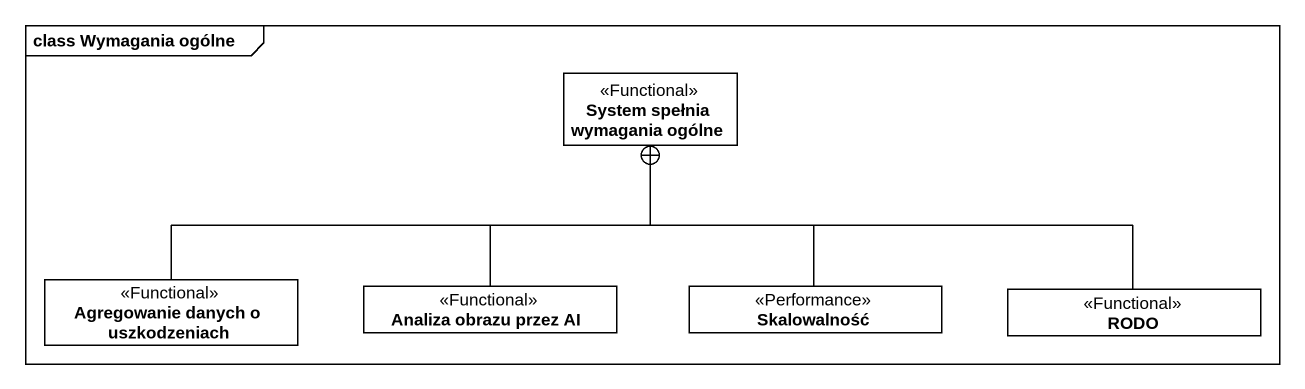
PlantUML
@startuml
mainframe class Wymagania ogólne
hide circle
hide empty members
class "System spełnia wymagania ogólne" as System_spełnia_wymagania <<Functional>>
class "Agregowanie danych o uszkodzeniach" as Agregowanie_danych_o <<Functional>>
class "Analiza obrazu przez AI" as Analiza_obrazu_przez_AI <<Functional>>
class Skalowalność <<Performance>>
class RODO <<Functional>>
Agregowanie_danych_o -right-+ System_spełnia_wymagania
Analiza_obrazu_przez_AI -up-+ System_spełnia_wymagania
Skalowalność -up-+ System_spełnia_wymagania
RODO -left-+ System_spełnia_wymagania
@enduml
